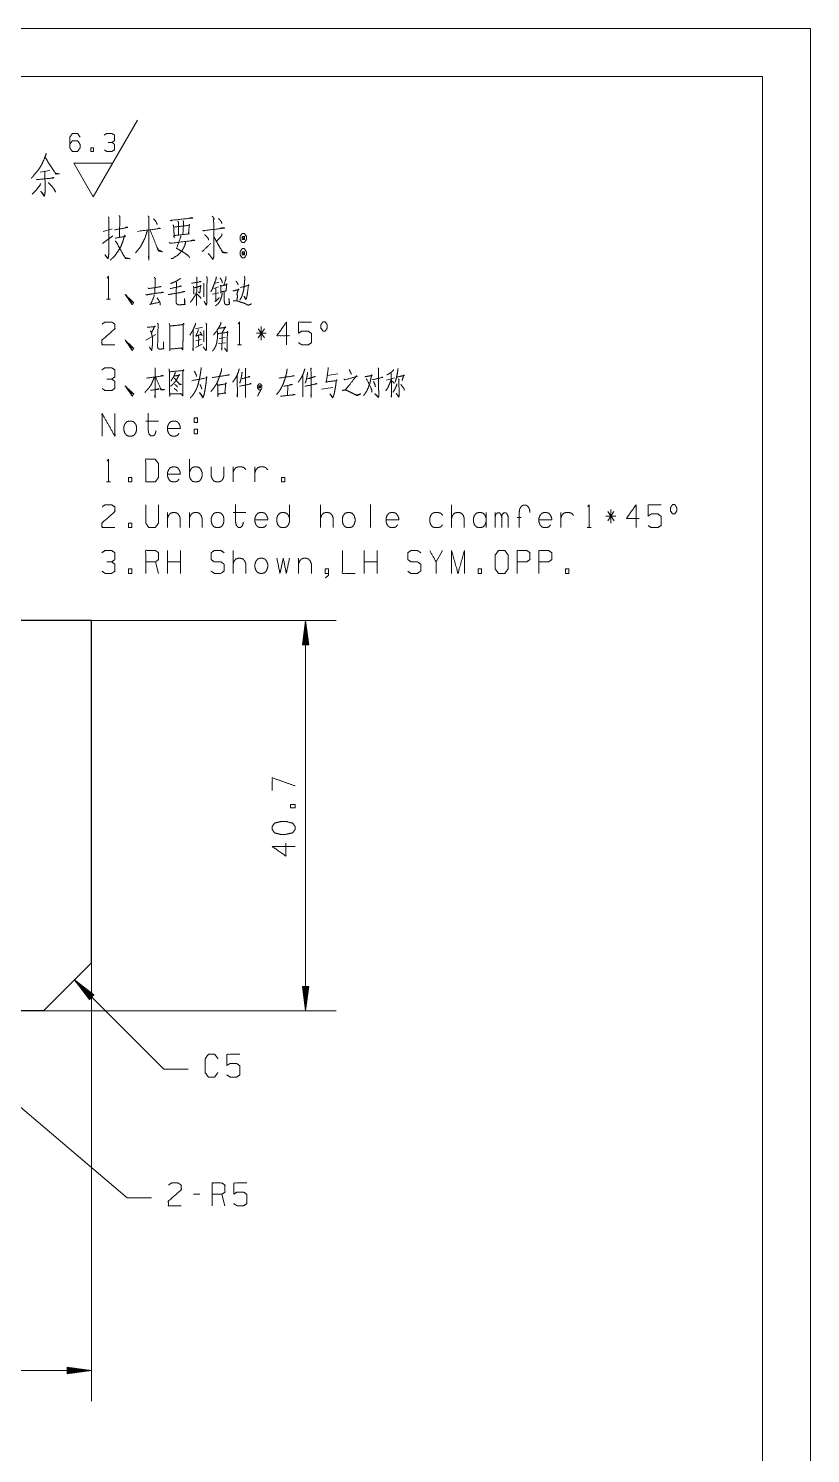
# Model space of a CAD drawing. Header units: millimetres. Extents: x 0 to 420, y 0 to 297.
# Drawn here: x 338.5 to 420, y 148.5 to 297 of the extents above; entities that cross this region are included whole.
import ezdxf

# ---------------------------------------------------------------- set-up
doc = ezdxf.new("R2010")
doc.units = ezdxf.units.MM
doc.layers.add('1', color=7, linetype='Continuous', true_color=0xffffff)

msp = doc.modelspace()

# ---------------------------------------------------------------- linework, layer by layer
at = {"layer": '1', "color": 132, "linetype": 'Continuous', "lineweight": 18}
for p, q in [((420, 297), (0, 297)), ((420, 0), (420, 297)), ((415, 292), (25, 292)), ((415, 5), (415, 292))]:
    msp.add_line(p, q, dxfattribs=at)
at = {"layer": '1', "color": 43, "linetype": 'Continuous', "lineweight": 18}
for p, q in [((345.26, 279.45), (349.88, 287.45)), ((343.25, 282.95), (347.28, 282.95)), ((345.26, 279.45), (343.25, 282.95))]:
    msp.add_line(p, q, dxfattribs=at)
at = {"layer": '1', "color": 95, "linetype": 'Continuous', "lineweight": 18}
for p, q in [((340.75, 282.21), (339.72, 282.03)), ((346.24, 274.59), (347.3, 275.41)), ((346.29, 275.86), (347.24, 276.12)), ((357.91, 270.42), (358.34, 270.55)), ((346.63, 268.8), (347.06, 268.8)), ((358.35, 269.47), (357.7, 269.3)), ((357.84, 269.92), (358.32, 270.07)), ((355.9, 265.69), (356.66, 265.86)), ((362.76, 264.51), (362.76, 265.94)), ((350.73, 264.51), (351.79, 265.11)), ((355.95, 264.44), (356.52, 264.59)), ((356.78, 265.54), (356.78, 264.34)), ((359.01, 264.79), (358.37, 264.69)), ((363.28, 265.24), (362.27, 265.24)), ((362.45, 265.71), (363.12, 264.76)), ((363.1, 265.71), (362.45, 264.76)), ((355.92, 263.76), (356.61, 264.11)), ((358.3, 264.16), (359.04, 264.26)), ((360.29, 264.04), (360.72, 264.04)), ((370.74, 261.02), (369.65, 260.85)), ((375.82, 260.37), (376.64, 260.6)), ((365.54, 259.77), (365.52, 258.75)), ((369.03, 259.4), (370.21, 259.6)), ((350.73, 256.09), (352.05, 256.09)), ((355.78, 255.24), (356.11, 255.24)), ((355.78, 255.24), (355.78, 254.76)), ((355.28, 250.37), (355.28, 252.12)), ((359.83, 249.75), (359.83, 251.32)), ((362.11, 249.75), (362.11, 251.32)), ((346.63, 249.75), (347.06, 249.75)), ((353, 246.56), (353, 244.99)), ((355.28, 246.56), (355.28, 244.99)), ((359.83, 246.56), (361.16, 246.56)), ((368.94, 244.99), (368.94, 247.36)), ((374.16, 247.39), (374.16, 244.99)), ((382.6, 244.99), (382.6, 247.36)), ((386.2, 244.99), (386.2, 246.56)), ((387.15, 244.99), (387.15, 246.56)), ((393.98, 244.99), (393.98, 246.56)), ((398.87, 246.66), (399.54, 245.71)), ((399.52, 246.66), (398.87, 245.71)), ((399.19, 245.46), (399.19, 246.89)), ((389.85, 246.04), (389.43, 246.04)), ((399.7, 246.19), (398.69, 246.19)), ((396.72, 244.99), (397.14, 244.99)), ((353, 240.22), (353, 242.6)), ((354.35, 240.22), (354.35, 242.6)), ((359.83, 240.22), (359.83, 242.6)), ((373.49, 240.22), (373.49, 242.6)), ((374.84, 240.22), (374.84, 242.6)), ((381.67, 242.6), (380.99, 241.42)), ((352.07, 240.22), (351.74, 241.42)), ((354.35, 241.42), (353, 241.42)), ((366.66, 241.8), (366.66, 240.22)), ((374.84, 241.42), (373.49, 241.42)), ((356.38, 175.52), (355.71, 175.52)), ((358.99, 174.32), (358.66, 175.52))]:
    msp.add_line(p, q, dxfattribs=at)
at = {"layer": '1', "color": 30, "linetype": 'Continuous', "lineweight": 25}
for p, q in [((345.07, 235.3), (310.07, 235.3)), ((345.07, 199.63), (345.07, 235.3)), ((340.07, 194.63), (345.07, 199.63)), ((340.07, 194.63), (295.07, 194.63))]:
    msp.add_line(p, q, dxfattribs=at)
at = {"layer": '1', "color": 13, "linetype": 'Continuous', "lineweight": 18}
for p, q in [((345.07, 235.3), (370.56, 235.3)), ((367.38, 235.3), (367.05, 232.76)), ((367.31, 232.76), (367.31, 234.72)), ((367.36, 232.76), (367.36, 235.11)), ((367.72, 232.76), (367.38, 235.3)), ((367.38, 194.63), (367.38, 235.3)), ((367.41, 232.76), (367.41, 235.11)), ((367.46, 232.76), (367.46, 234.72)), ((367.1, 232.76), (367.1, 233.18)), ((367.16, 232.76), (367.16, 233.56)), ((367.21, 232.76), (367.21, 233.95)), ((367.26, 232.76), (367.26, 234.33)), ((367.51, 232.76), (367.51, 234.33)), ((367.56, 232.76), (367.56, 233.95)), ((367.61, 232.76), (367.61, 233.56)), ((367.66, 232.76), (367.66, 233.18)), ((367.05, 232.76), (367.05, 232.79)), ((367.05, 232.76), (367.05, 232.79)), ((367.05, 232.76), (367.72, 232.76)), ((367.71, 232.76), (367.71, 232.79)), ((367.71, 232.76), (367.71, 232.79)), ((302.83, 214.2), (348.79, 175.13)), ((345.07, 199.63), (345.07, 153.97)), ((345.33, 196.3), (343.3, 197.86)), ((343.3, 197.86), (344.86, 195.82)), ((352.62, 188.54), (343.3, 197.86)), ((345.08, 196.04), (343.42, 197.7)), ((345.11, 196.08), (343.45, 197.74)), ((345.04, 196.01), (343.65, 197.39)), ((345.15, 196.11), (343.76, 197.5)), ((345.01, 195.97), (343.89, 197.08)), ((345.18, 196.15), (344.07, 197.26)), ((344.97, 195.93), (344.13, 196.77)), ((344.93, 195.9), (344.36, 196.47)), ((345.22, 196.19), (344.38, 197.03)), ((344.9, 195.86), (344.6, 196.16)), ((345.26, 196.22), (344.69, 196.79)), ((344.86, 195.82), (345.33, 196.3)), ((345.29, 196.26), (345, 196.55)), ((345.33, 196.29), (345.31, 196.32)), ((345.33, 196.29), (345.31, 196.32)), ((367.05, 197.17), (367.05, 197.14)), ((367.05, 197.17), (367.05, 197.14)), ((367.05, 197.17), (367.38, 194.63)), ((367.72, 197.17), (367.05, 197.17)), ((367.1, 197.17), (367.1, 196.75)), ((367.16, 197.17), (367.16, 196.36)), ((367.21, 197.17), (367.21, 195.98)), ((367.26, 197.17), (367.26, 195.59)), ((367.31, 197.17), (367.31, 195.21)), ((367.36, 197.17), (367.36, 194.82)), ((367.38, 194.63), (367.72, 197.17)), ((367.41, 197.17), (367.41, 194.82)), ((367.46, 197.17), (367.46, 195.21)), ((367.51, 197.17), (367.51, 195.59)), ((367.56, 197.17), (367.56, 195.98)), ((367.61, 197.17), (367.61, 196.36)), ((367.66, 197.17), (367.66, 196.75)), ((367.71, 197.17), (367.71, 197.14)), ((367.71, 197.17), (367.71, 197.14)), ((340.07, 194.63), (370.56, 194.63)), ((344.86, 195.83), (344.84, 195.85)), ((344.86, 195.83), (344.84, 195.85)), ((352.62, 188.54), (355.16, 188.54)), ((348.79, 175.13), (351.33, 175.13)), ((342.53, 157.48), (342.56, 157.48)), ((342.53, 157.48), (342.56, 157.48)), ((342.53, 157.48), (342.53, 156.81)), ((345.07, 157.15), (342.53, 157.48)), ((342.53, 157.43), (342.95, 157.43)), ((345.07, 157.15), (245.07, 157.15)), ((342.53, 157.38), (343.33, 157.38)), ((342.53, 157.33), (343.72, 157.33)), ((342.53, 157.27), (344.11, 157.27)), ((342.53, 157.22), (344.49, 157.22)), ((342.53, 157.17), (344.88, 157.17)), ((342.53, 156.81), (345.07, 157.15)), ((342.53, 157.12), (344.88, 157.12)), ((342.53, 157.07), (344.49, 157.07)), ((342.53, 157.02), (344.11, 157.02)), ((342.53, 156.97), (343.72, 156.97)), ((342.53, 156.92), (343.33, 156.92)), ((342.53, 156.87), (342.95, 156.87)), ((342.53, 156.82), (342.56, 156.82)), ((342.53, 156.82), (342.56, 156.82))]:
    msp.add_line(p, q, dxfattribs=at)
at = {"layer": '1', "color": 43, "linetype": 'Continuous', "lineweight": 18}
for points, knots in [([(342.83, 284.93), (343.08, 285.31), (343.63, 285.31), (343.89, 284.93), (343.89, 284.56), (343.63, 284.19), (343.08, 284.19), (342.83, 284.56), (342.83, 285.68), (343.08, 286.06), (343.63, 286.06), (343.89, 285.68)], [0, 0, 0.076963, 0.169763, 0.248074, 0.312018, 0.39033, 0.48313, 0.560092, 0.751926, 0.828889, 0.921689, 1, 1]), ([(347.21, 285.13), (347.48, 285.31), (347.48, 285.88), (347.21, 286.06), (346.67, 286.06), (346.4, 285.88)], [0, 0, 0.153872, 0.429849, 0.583721, 0.846128, 1, 1]), ([(346.42, 284.36), (346.67, 284.19), (347.21, 284.19), (347.48, 284.36), (347.48, 284.93), (347.21, 285.13), (346.81, 285.13)], [0, 0, 0.12412, 0.343693, 0.472448, 0.703377, 0.836727, 1, 1]), ([(345.01, 284.19), (345.28, 284.19), (345.28, 284.56), (345.01, 284.56), (345.01, 284.19)], [0, 0, 0.207084, 0.5, 0.707084, 1, 1])]:
    msp.add_open_spline(points, degree=1, knots=knots, dxfattribs=at)
at = {"layer": '1', "color": 95, "linetype": 'Continuous', "lineweight": 18}
for points, knots in [([(340.36, 284.01), (340.33, 283.83), (340.09, 283.26), (339.85, 282.74), (339.56, 282.29), (339.22, 281.88), (338.95, 281.54), (338.79, 281.39)], [0, 0, 0.061112, 0.258303, 0.444408, 0.61746, 0.790939, 0.929446, 1, 1]), ([(340.28, 283.53), (341.34, 281.84), (341.76, 281.84), (341.34, 281.91), (341.1, 282.21)], [0, 0, 0.616788, 0.748065, 0.881378, 1, 1]), ([(339.77, 280.86), (339.72, 280.68), (339.32, 280.15), (338.9, 279.74)], [0, 0, 0.134833, 0.590567, 1, 1]), ([(339.3, 281.24), (341.18, 281.43), (341.1, 281.46), (340.83, 281.39)], [0, 0, 0.838832, 0.877817, 1, 1]), ([(340.22, 282.1), (340.25, 280.08), (340.22, 279.78), (340.17, 279.51), (339.8, 280.04), (340.17, 279.59)], [0, 0, 0.530094, 0.608923, 0.679019, 0.847313, 1, 1]), ([(340.59, 280.94), (340.99, 280.53), (341.2, 280.26), (341.34, 279.93), (341.15, 280.3)], [0, 0, 0.338741, 0.538268, 0.752632, 1, 1]), ([(346.85, 277.36), (346.9, 277.17), (346.87, 273.46), (346.85, 273.2), (346.79, 273.01), (346.48, 273.42), (346.79, 273.09)], [0, 0, 0.036415, 0.730247, 0.779557, 0.81597, 0.913322, 1, 1]), ([(347.46, 276.01), (348.86, 276.27), (348.73, 276.31), (348.6, 276.24)], [0, 0, 0.831307, 0.911411, 1, 1]), ([(347.96, 277.51), (348.07, 277.32), (348.04, 277.36), (347.99, 275.26)], [0, 0, 0.091198, 0.110644, 1, 1]), ([(350.98, 277.47), (351.08, 277.29), (351.06, 277.36), (351.06, 272.9), (351.03, 273.16), (351.06, 273.76)], [0, 0, 0.038316, 0.05247, 0.846241, 0.89317, 1, 1]), ([(351.53, 277.17), (351.75, 276.95), (351.85, 276.76), (351.93, 276.57)], [0, 0, 0.424578, 0.720345, 1, 1]), ([(353.31, 277.02), (353.38, 276.95), (353.46, 277.02), (355.61, 277.25), (355.51, 277.29), (355.24, 277.21)], [0, 0, 0.039524, 0.079048, 0.859721, 0.900386, 1, 1]), ([(353.6, 276.54), (353.65, 276.27), (353.7, 275.19), (353.65, 275.41), (355.29, 275.6), (355.19, 275.6), (355.27, 276.61), (355.29, 276.5), (353.68, 276.31)], [0, 0, 0.043847, 0.222119, 0.259969, 0.530854, 0.548217, 0.714509, 0.733432, 1, 1]), ([(354.07, 276.95), (354.15, 276.8), (354.15, 275.45)], [0, 0, 0.11172, 1, 1]), ([(354.63, 276.99), (354.68, 276.84), (354.6, 275.52)], [0, 0, 0.107933, 1, 1]), ([(356.67, 275.97), (356.75, 275.9), (356.83, 275.94), (358.95, 276.2), (358.79, 276.24), (358.47, 276.16)], [0, 0, 0.0387, 0.06983, 0.826421, 0.884281, 1, 1]), ([(357.67, 277.44), (357.89, 277.14), (357.81, 277.17), (357.81, 273.69), (357.81, 273.16), (357.73, 272.94), (357.25, 273.57)], [0, 0, 0.066764, 0.082744, 0.716512, 0.81192, 0.855288, 1, 1]), ([(358.31, 277.21), (358.58, 276.91), (358.66, 276.69)], [0, 0, 0.626515, 1, 1]), ([(347.54, 275.15), (348.6, 275.34), (348.54, 275.45), (348.46, 275.22), (348.36, 274.85), (348.23, 274.51), (348.12, 274.25), (347.85, 273.8), (347.51, 273.31), (347.32, 273.12), (347.19, 273.01), (347.03, 272.86)], [0, 0, 0.253335, 0.282591, 0.338729, 0.430406, 0.515703, 0.5823, 0.705162, 0.845606, 0.907671, 0.948565, 1, 1]), ([(347.54, 274.85), (347.62, 274.81), (348.6, 273.05), (349.1, 273.01), (348.62, 273.09), (348.46, 273.31)], [0, 0, 0.026103, 0.624864, 0.77481, 0.918203, 1, 1]), ([(350.9, 275.94), (350.66, 275.19), (350.63, 275.11), (350.45, 274.77), (350.21, 274.29), (349.68, 273.61)], [0, 0, 0.296669, 0.326658, 0.471845, 0.676437, 1, 1]), ([(349.89, 275.86), (352.25, 276.16), (352.14, 276.2), (351.93, 276.12)], [0, 0, 0.875765, 0.917177, 1, 1]), ([(351.19, 276.01), (352.04, 273.84), (352.49, 273.72), (352.06, 273.91), (351.91, 274.21)], [0, 0, 0.648054, 0.777, 0.905743, 1, 1]), ([(353.17, 274.7), (353.28, 274.62), (353.36, 274.62), (355.82, 274.92), (355.69, 274.96), (355.48, 274.89)], [0, 0, 0.042499, 0.068527, 0.881302, 0.926389, 1, 1]), ([(354.9, 274.77), (354.79, 274.36), (354.66, 274.1), (354.5, 273.84), (354.31, 273.61), (354.05, 273.35), (353.76, 273.2), (353.57, 273.05), (353.38, 273.01)], [0, 0, 0.174012, 0.294161, 0.419571, 0.538732, 0.69116, 0.825159, 0.922647, 1, 1]), ([(354.39, 275.41), (354.39, 275.3), (353.94, 274.1), (354.13, 273.99), (354.63, 273.69), (355.03, 273.42), (355.21, 273.27), (355.32, 273.12)], [0, 0, 0.036334, 0.450296, 0.520381, 0.709724, 0.863606, 0.940675, 1, 1]), ([(356.88, 275.52), (357.2, 275.19), (357.3, 274.96)], [0, 0, 0.650923, 1, 1]), ([(357.81, 275.34), (358.76, 273.65), (359.24, 273.61), (358.79, 273.69), (358.55, 273.95)], [0, 0, 0.600404, 0.748643, 0.89014, 1, 1]), ([(358.68, 275.6), (358.66, 275.41), (358.1, 274.85)], [0, 0, 0.19306, 1, 1]), ([(361.01, 275.64), (360.77, 275.64), (360.56, 275.34), (360.56, 275), (360.77, 274.7), (361.01, 274.7), (361.22, 275), (361.22, 275.34), (361.01, 275.64)], [0, 0, 0.091011, 0.231141, 0.359861, 0.499991, 0.591002, 0.731141, 0.859861, 1, 1]), ([(360.77, 275), (361.01, 275), (360.77, 275.34), (360.77, 275)], [0, 0, 0.241169, 0.658908, 1, 1]), ([(361.01, 275), (361.01, 275.34), (360.77, 275.34)], [0, 0, 0.585806, 1, 1]), ([(356.56, 273.8), (356.67, 273.8), (357.52, 274.62)], [0, 0, 0.082238, 1, 1]), ([(361.22, 273.72), (361.01, 274.06), (360.77, 274.06), (360.56, 273.72), (360.56, 273.42), (360.77, 273.09), (361.01, 273.09), (361.22, 273.42), (361.22, 273.72)], [0, 0, 0.1492, 0.238515, 0.387707, 0.5, 0.649192, 0.738507, 0.887707, 1, 1]), ([(361.01, 273.72), (360.77, 273.72), (361.01, 273.42), (361.01, 273.72)], [0, 0, 0.258816, 0.674596, 1, 1]), ([(360.77, 273.72), (360.77, 273.42), (361.01, 273.42)], [0, 0, 0.556988, 1, 1]), ([(346.71, 270.97), (346.85, 271.17), (346.85, 268.8)], [0, 0, 0.093493, 1, 1]), ([(351.63, 271.07), (351.75, 270.92), (351.72, 270.95), (351.68, 269.37)], [0, 0, 0.107239, 0.131115, 1, 1]), ([(354.35, 270.97), (354.31, 270.92), (354.21, 270.85), (353.92, 270.67), (353.64, 270.55), (353.31, 270.42)], [0, 0, 0.051391, 0.160431, 0.439624, 0.699195, 1, 1]), ([(353.91, 270.6), (353.94, 270.5), (353.89, 268.97), (353.89, 268.5), (353.92, 268.37), (353.99, 268.27), (354.12, 268.22), (354.22, 268.2), (354.83, 268.25), (354.77, 268.87), (354.79, 268.25), (354.68, 268.22)], [0, 0, 0.023228, 0.357398, 0.461423, 0.48987, 0.51669, 0.545916, 0.569775, 0.701841, 0.839205, 0.976132, 1, 1]), ([(355.49, 270.45), (356.5, 270.62), (356.41, 270.65), (356.34, 270.6)], [0, 0, 0.85142, 0.927903, 1, 1]), ([(356.02, 271.1), (356.08, 271.02), (356.06, 271.05), (356.02, 268.15), (356.01, 268.27), (356.02, 268.47)], [0, 0, 0.027426, 0.036573, 0.902374, 0.940059, 1, 1]), ([(356.78, 270.45), (356.8, 270.35), (356.78, 269.05), (356.77, 269.2), (356.78, 269.47)], [0, 0, 0.055544, 0.766657, 0.849274, 1, 1]), ([(357.07, 271.15), (357.14, 271), (357.12, 271.02), (357.1, 268.37), (357.07, 268.22), (357.05, 268.17), (356.82, 268.55), (357.05, 268.22)], [0, 0, 0.042614, 0.050476, 0.73147, 0.771074, 0.7847, 0.897718, 1, 1]), ([(358.09, 271.12), (358.07, 270.95), (357.81, 270.22), (357.63, 269.77), (357.52, 269.57)], [0, 0, 0.106102, 0.571782, 0.863437, 1, 1]), ([(358.49, 271), (358.67, 270.7), (358.69, 270.62), (358.69, 270.5)], [0, 0, 0.632771, 0.772839, 1, 1]), ([(358.51, 270.27), (358.55, 270.15), (358.57, 269.42), (358.57, 269.55), (359.17, 269.67), (359.1, 269.65), (359.18, 270.42), (359.2, 270.32), (358.55, 270.15)], [0, 0, 0.040248, 0.26495, 0.303679, 0.493859, 0.517092, 0.758777, 0.790241, 1, 1]), ([(359.08, 271.15), (359.1, 270.97), (358.88, 270.25)], [0, 0, 0.188884, 1, 1]), ([(360.12, 270.67), (360.21, 270.6), (360.29, 270.45), (360.35, 270.3)], [0, 0, 0.258086, 0.645744, 1, 1]), ([(361, 271.15), (361.07, 270.97), (361.05, 270.92), (361.02, 270.47), (360.98, 270.2), (360.97, 269.97), (360.93, 269.72), (360.86, 269.47), (360.81, 269.27), (360.74, 269.07), (360.65, 268.9), (360.54, 268.7)], [0, 0, 0.074031, 0.094824, 0.271853, 0.38058, 0.469099, 0.568113, 0.669997, 0.751142, 0.834341, 0.91122, 1, 1]), ([(360.59, 270), (361.5, 270.25), (361.44, 270.32), (361.41, 270.12), (361.42, 270.15), (361.32, 269.35), (361.27, 269.07), (361.23, 268.87), (361.19, 268.8), (361.16, 268.75), (360.98, 269.1), (361.18, 268.8)], [0, 0, 0.271543, 0.298211, 0.357168, 0.366054, 0.60031, 0.681605, 0.740556, 0.764632, 0.782407, 0.896225, 1, 1]), ([(348.72, 269.07), (349.32, 268.45), (349.18, 268.45), (348.58, 269.3), (349.32, 268.22), (349.48, 268.45), (348.58, 269.3)], [0, 0, 0.178024, 0.207055, 0.420793, 0.68903, 0.745609, 1, 1]), ([(350.75, 269.3), (350.82, 269.22), (350.85, 269.25), (351.72, 269.4), (352.58, 269.5), (352.51, 269.52), (352.3, 269.45)], [0, 0, 0.046908, 0.066611, 0.466683, 0.863487, 0.897615, 1, 1]), ([(350.99, 269.97), (351.05, 269.9), (350.99, 269.95), (351.06, 269.9), (352.35, 270.1), (352.25, 270.1), (352, 270.05)], [0, 0, 0.047942, 0.085982, 0.131187, 0.812834, 0.868194, 1, 1]), ([(351.59, 269.25), (351.61, 269.1), (351.24, 268.25), (351.15, 268.25), (352.16, 268.47)], [0, 0, 0.068671, 0.490412, 0.530603, 1, 1]), ([(351.91, 268.95), (352.16, 268.55), (352.23, 268.42), (352.25, 268.3), (352.25, 268.17)], [0, 0, 0.54362, 0.709595, 0.85553, 1, 1]), ([(353.06, 269.27), (354.15, 269.45), (354.17, 269.45), (354.81, 269.6), (354.72, 269.6), (354.6, 269.55)], [0, 0, 0.554043, 0.562878, 0.88926, 0.933389, 1, 1]), ([(353.29, 269.92), (353.38, 269.92), (354.44, 270.15), (354.37, 270.17), (354.22, 270.1)], [0, 0, 0.062766, 0.832998, 0.886269, 1, 1]), ([(356.04, 269.5), (355.88, 269.17), (355.72, 268.95), (355.58, 268.72), (355.37, 268.47)], [0, 0, 0.293947, 0.517795, 0.733665, 1, 1]), ([(355.71, 270.15), (355.74, 269.95), (355.76, 269.32), (355.72, 269.45), (355.74, 269.57)], [0, 0, 0.187284, 0.763817, 0.883594, 1, 1]), ([(355.74, 269.97), (356.52, 270.17), (356.45, 270.22), (356.43, 270.05), (356.41, 269.77), (356.39, 269.6), (356.38, 269.52), (356.34, 269.42), (356.22, 269.57), (356.36, 269.45)], [0, 0, 0.385451, 0.427017, 0.511447, 0.643728, 0.728158, 0.765155, 0.816061, 0.909396, 1, 1]), ([(356.08, 269.32), (356.41, 269), (356.48, 268.87)], [0, 0, 0.764948, 1, 1]), ([(358.02, 269.92), (358.02, 268.6), (357.96, 268.52), (358.41, 268.95)], [0, 0, 0.652734, 0.69798, 1, 1]), ([(358.71, 269.45), (358.71, 269.37), (358.58, 268.9), (358.53, 268.72), (358.46, 268.6), (358.39, 268.45), (358.25, 268.3), (358, 268.1)], [0, 0, 0.047391, 0.357576, 0.473131, 0.563878, 0.668671, 0.798954, 1, 1]), ([(358.88, 269.52), (358.92, 269.45), (358.92, 268.55), (358.94, 268.42), (358.97, 268.3), (359.04, 268.25), (359.13, 268.22), (359.31, 268.22), (359.43, 268.25), (359.47, 268.3), (359.4, 268.87), (359.45, 268.27)], [0, 0, 0.027977, 0.331682, 0.37428, 0.418121, 0.447348, 0.478332, 0.537985, 0.58057, 0.601236, 0.796738, 1, 1]), ([(359.8, 269.65), (359.82, 269.65), (360.45, 269.8), (360.4, 269.87), (360.24, 269.35), (360.24, 269.3), (360.29, 269.12), (360.29, 269.02), (360.21, 268.62)], [0, 0, 0.008593, 0.32682, 0.37154, 0.638572, 0.662911, 0.75192, 0.800599, 1, 1]), ([(359.83, 268.62), (360.06, 268.62), (360.28, 268.6), (360.45, 268.55), (360.66, 268.47), (360.91, 268.4), (361.14, 268.3), (361.34, 268.2), (361.44, 268.15), (361.74, 268.3), (361.71, 268.27), (361.44, 268.17), (361.28, 268.22)], [0, 0, 0.090955, 0.175486, 0.248207, 0.337251, 0.439612, 0.538808, 0.625351, 0.671758, 0.804692, 0.821827, 0.933991, 1, 1]), ([(346.18, 266.19), (346.49, 266.41), (347.18, 266.41), (347.52, 266.19), (347.52, 265.71), (346.16, 264.51), (346.18, 264.04), (347.52, 264.04)], [0, 0, 0.069694, 0.192978, 0.265273, 0.350228, 0.674739, 0.759753, 1, 1]), ([(350.87, 265.86), (351.74, 265.94), (351.68, 265.99), (351.33, 265.29), (351.22, 265.49)], [0, 0, 0.445178, 0.482485, 0.884077, 1, 1]), ([(351.95, 266.29), (352.04, 266.16), (352.02, 266.19), (351.97, 264.01), (351.97, 263.84), (351.98, 263.71), (352.02, 263.66), (352.07, 263.61), (352.18, 263.59), (352.5, 263.61), (352.57, 263.61), (352.6, 263.64), (352.57, 264.34), (352.57, 263.61)], [0, 0, 0.032138, 0.038563, 0.495376, 0.53212, 0.558626, 0.571483, 0.586782, 0.609666, 0.676667, 0.691519, 0.700608, 0.847774, 1, 1]), ([(353.18, 266.26), (353.23, 266.04), (353.25, 263.99), (353.25, 263.41), (353.22, 263.59), (354.49, 263.71), (354.44, 263.74), (354.58, 263.51), (354.6, 263.86), (354.61, 264.31), (354.63, 264.89), (354.65, 266.29), (354.72, 266.21), (354.56, 266.14), (353.92, 266.06), (353.89, 266.06), (353.25, 265.99)], [0, 0, 0.025658, 0.253201, 0.31702, 0.336836, 0.47876, 0.485264, 0.514759, 0.553655, 0.60364, 0.667492, 0.822893, 0.834334, 0.85385, 0.924965, 0.928889, 1, 1]), ([(355.92, 266.31), (355.9, 266.16), (355.79, 265.89), (355.67, 265.61), (355.51, 265.34), (355.33, 265.04)], [0, 0, 0.106862, 0.315429, 0.528797, 0.7536, 1, 1]), ([(357.01, 266.29), (357.1, 266.14), (357.07, 266.19), (357.05, 263.76), (357.05, 263.51), (357.01, 263.44), (356.73, 263.81)], [0, 0, 0.050272, 0.067954, 0.768241, 0.840431, 0.864371, 1, 1]), ([(358.57, 266.39), (358.53, 266.16), (358.34, 265.81), (358.3, 265.79), (358.12, 265.46), (357.93, 265.24), (357.79, 265.06)], [0, 0, 0.145649, 0.401693, 0.429375, 0.665953, 0.856114, 1, 1]), ([(358.34, 265.79), (358.39, 265.76), (359.08, 265.86), (359.02, 265.91), (358.69, 265.26), (358.67, 263.49), (358.64, 263.64), (358.67, 264.01)], [0, 0, 0.01517, 0.195362, 0.21422, 0.403489, 0.862694, 0.902557, 1, 1]), ([(360.36, 266.21), (360.51, 266.41), (360.51, 264.04)], [0, 0, 0.093489, 1, 1]), ([(365.73, 264.99), (364.39, 264.99), (365.39, 266.41), (365.39, 264.04)], [0, 0, 0.245868, 0.565295, 1, 1]), ([(366.65, 264.26), (366.98, 264.04), (367.67, 264.04), (368.01, 264.26), (368.01, 265.21), (367.67, 265.46), (366.98, 265.46), (366.65, 265.24), (366.65, 266.41), (368.01, 266.41)], [0, 0, 0.062226, 0.168341, 0.230572, 0.376815, 0.441269, 0.547383, 0.609609, 0.790489, 1, 1]), ([(369.21, 265.46), (369.43, 265.46), (369.65, 265.79), (369.65, 266.11), (369.43, 266.44), (369.21, 266.44), (368.98, 266.11), (368.98, 265.79), (369.21, 265.46)], [0, 0, 0.08568, 0.230398, 0.351588, 0.4963, 0.58198, 0.730392, 0.851582, 1, 1]), ([(348.72, 264.31), (349.32, 263.69), (349.18, 263.69), (348.58, 264.54), (349.32, 263.46), (349.48, 263.69), (348.58, 264.54)], [0, 0, 0.178024, 0.207055, 0.420793, 0.68903, 0.745609, 1, 1]), ([(351.33, 265.29), (351.36, 265.11), (351.42, 264.86), (351.42, 264.64), (351.44, 264.41), (351.42, 264.16), (351.42, 263.96), (351.38, 263.61), (351.36, 263.49), (351.35, 263.44), (351.1, 263.81), (351.35, 263.49)], [0, 0, 0.065536, 0.159353, 0.241946, 0.324793, 0.416789, 0.490208, 0.61934, 0.665679, 0.685149, 0.850064, 1, 1]), ([(355.67, 265.61), (355.67, 263.41), (355.65, 263.59), (355.67, 263.89)], [0, 0, 0.821993, 0.887711, 1, 1]), ([(356.24, 265.64), (355.97, 264.96), (355.94, 264.94), (356.54, 265.14)], [0, 0, 0.517324, 0.548204, 1, 1]), ([(356.22, 264.96), (356.25, 264.79), (356.24, 263.94)], [0, 0, 0.173549, 1, 1]), ([(356.39, 265.39), (356.57, 265.09), (356.61, 264.96)], [0, 0, 0.728304, 1, 1]), ([(358.21, 265.41), (358.23, 265.19), (358.19, 264.64), (358.12, 264.21), (358.03, 263.91), (357.91, 263.69), (357.79, 263.49), (357.68, 263.39)], [0, 0, 0.104579, 0.359956, 0.559586, 0.704509, 0.823491, 0.932461, 1, 1]), ([(358.25, 265.21), (359.31, 265.34), (359.24, 265.44), (359.22, 263.66), (359.22, 263.46), (359.2, 263.34), (358.94, 263.69), (359.18, 263.39)], [0, 0, 0.259214, 0.288942, 0.719827, 0.768377, 0.79902, 0.905601, 1, 1]), ([(347.18, 260.47), (347.52, 260.7), (347.52, 261.42), (347.18, 261.65), (346.49, 261.65), (346.16, 261.42)], [0, 0, 0.153872, 0.429851, 0.583723, 0.846122, 1, 1]), ([(351.7, 261.65), (351.72, 259.6), (351.72, 258.5), (351.68, 258.65), (351.72, 258.97)], [0, 0, 0.564586, 0.867525, 0.909967, 1, 1]), ([(353.16, 261.55), (353.2, 261.22), (353.23, 258.65), (353.22, 258.92), (354.47, 258.92), (354.38, 258.95), (354.21, 258.92)], [0, 0, 0.069513, 0.617088, 0.675682, 0.942515, 0.962047, 1, 1]), ([(353.22, 261.22), (354.7, 261.37), (354.65, 261.45), (354.61, 261.22), (354.6, 258.97), (354.58, 258.72), (354.45, 258.92)], [0, 0, 0.328131, 0.348329, 0.398411, 0.89318, 0.948288, 1, 1]), ([(356.5, 261.67), (356.5, 261.52), (356.43, 261.05), (356.38, 260.75), (356.29, 260.35), (356.2, 259.97), (356.11, 259.67), (356.01, 259.42), (355.86, 259.15), (355.72, 258.92), (355.58, 258.72), (355.42, 258.55), (355.35, 258.5)], [0, 0, 0.043385, 0.1823, 0.270421, 0.388916, 0.50036, 0.590823, 0.669378, 0.758828, 0.835694, 0.90654, 0.974953, 1, 1]), ([(358.64, 261.57), (358.62, 261.32), (358.46, 260.85), (358.3, 260.42), (358.11, 259.97), (357.88, 259.62), (357.7, 259.37), (357.52, 259.17)], [0, 0, 0.093265, 0.279666, 0.448534, 0.630947, 0.786745, 0.900676, 1, 1]), ([(360.47, 261.52), (360.38, 261.2), (360.26, 260.9), (360.12, 260.62), (359.98, 260.4), (359.8, 260.15)], [0, 0, 0.218353, 0.428738, 0.629223, 0.801504, 1, 1]), ([(361.11, 261.62), (361.16, 261.52), (361.12, 261.57), (361.14, 258.57), (361.12, 258.8), (361.14, 259.17)], [0, 0, 0.029977, 0.046195, 0.840789, 0.900566, 1, 1]), ([(365.47, 261.52), (365.43, 261.25), (365.34, 260.8), (365.2, 260.37), (365.01, 259.85), (364.76, 259.37), (364.56, 259.1), (364.37, 258.85)], [0, 0, 0.094542, 0.250916, 0.403645, 0.594539, 0.777172, 0.892012, 1, 1]), ([(367.3, 261.52), (367.21, 261.2), (367.09, 260.9), (366.95, 260.62), (366.8, 260.4), (366.63, 260.15)], [0, 0, 0.21836, 0.428736, 0.629221, 0.801503, 1, 1]), ([(367.94, 261.62), (367.99, 261.52), (367.95, 261.57), (367.97, 258.57), (367.95, 258.8), (367.97, 259.17)], [0, 0, 0.029977, 0.046195, 0.840789, 0.900566, 1, 1]), ([(369.75, 261.67), (369.74, 261.5), (369.56, 260.2), (369.52, 260.12), (369.51, 260.17), (370.6, 260.3), (370.65, 260.35), (370.6, 260.4), (370.53, 259.82), (370.44, 259.27), (370.35, 258.87), (370.28, 258.65), (370.21, 258.5), (369.91, 258.95), (370.23, 258.52)], [0, 0, 0.02985, 0.252509, 0.266579, 0.275579, 0.462764, 0.475135, 0.487506, 0.585829, 0.680371, 0.749894, 0.78992, 0.818064, 0.909898, 1, 1]), ([(371.94, 261.45), (372.06, 261.17), (372.14, 261.05), (372.15, 260.95)], [0, 0, 0.551552, 0.814251, 1, 1]), ([(374.96, 261.65), (375, 261.37), (375, 259.47), (375.01, 258.85), (375, 258.6), (374.98, 258.55), (374.59, 258.95), (374.98, 258.6)], [0, 0, 0.066217, 0.519977, 0.6693, 0.729157, 0.741821, 0.875053, 1, 1]), ([(376.56, 261.47), (376.53, 261.37), (376.3, 261.17), (376.05, 261), (375.84, 260.9)], [0, 0, 0.111855, 0.433093, 0.7527, 1, 1]), ([(377.02, 261.57), (377.01, 261.45), (376.92, 260.92), (376.85, 260.57), (376.72, 260.15)], [0, 0, 0.086574, 0.45163, 0.69647, 1, 1]), ([(346.18, 259.5), (346.49, 259.27), (347.18, 259.27), (347.52, 259.5), (347.52, 260.22), (347.18, 260.47), (346.67, 260.47)], [0, 0, 0.124124, 0.343691, 0.472447, 0.703379, 0.836733, 1, 1]), ([(351.63, 260.65), (351.44, 260.2), (351.26, 259.82), (351.06, 259.55), (350.83, 259.27), (350.64, 259.07)], [0, 0, 0.260908, 0.481557, 0.660811, 0.851546, 1, 1]), ([(350.82, 260.57), (352.57, 260.8), (352.5, 260.85), (352.27, 260.77)], [0, 0, 0.843097, 0.884493, 1, 1]), ([(351.79, 260.62), (352.32, 259.35), (352.71, 259.37), (352.34, 259.4), (352.23, 259.55)], [0, 0, 0.593605, 0.761111, 0.921027, 1, 1]), ([(353.71, 260.82), (353.78, 260.8), (354.28, 260.87), (354.22, 260.95), (353.99, 260.47), (353.82, 260.22), (353.66, 260.02), (353.5, 259.85), (353.32, 259.72)], [0, 0, 0.033932, 0.260452, 0.302021, 0.540806, 0.679362, 0.795007, 0.902033, 1, 1]), ([(353.8, 261.2), (353.8, 261.07), (353.64, 260.7), (353.45, 260.4), (353.36, 260.27)], [0, 0, 0.119851, 0.51044, 0.853195, 1, 1]), ([(353.68, 260.55), (353.73, 260.55), (354.28, 259.9), (354.47, 259.9), (354.28, 259.95), (354.19, 260)], [0, 0, 0.037861, 0.64516, 0.784052, 0.927463, 1, 1]), ([(353.76, 259.92), (353.96, 259.75), (354.05, 259.62)], [0, 0, 0.63082, 1, 1]), ([(356.34, 259.07), (356.66, 258.57), (356.7, 258.52), (356.84, 258.97), (356.92, 259.4), (357, 259.9), (357.05, 260.4), (357.08, 260.7), (357.1, 260.6), (355.53, 260.3)], [0, 0, 0.129611, 0.143003, 0.246161, 0.341098, 0.451536, 0.561499, 0.627561, 0.64977, 1, 1]), ([(356.02, 260.75), (356.01, 260.87), (355.79, 261.3)], [0, 0, 0.209959, 1, 1]), ([(356.38, 259.9), (356.48, 259.72), (356.55, 259.52), (356.57, 259.42)], [0, 0, 0.39481, 0.804076, 1, 1]), ([(357.65, 260.62), (359.45, 260.9), (359.33, 260.92), (359.17, 260.85)], [0, 0, 0.857887, 0.917268, 1, 1]), ([(358.18, 260.02), (358.23, 259.8), (358.25, 259.17), (358.26, 258.62), (358.26, 258.9), (359.08, 259.02), (358.97, 259.02), (359.08, 260.12), (359.11, 259.97), (358.21, 259.82)], [0, 0, 0.048326, 0.179036, 0.294076, 0.351566, 0.523536, 0.545712, 0.77674, 0.808958, 1, 1]), ([(360.26, 260.82), (360.28, 259.32), (360.28, 258.6), (360.26, 258.75), (360.28, 259.02)], [0, 0, 0.565712, 0.83912, 0.89608, 1, 1]), ([(360.49, 259.72), (361.74, 259.97), (361.65, 260), (361.5, 259.92)], [0, 0, 0.826993, 0.886358, 1, 1]), ([(360.77, 261.2), (360.72, 260.8), (360.65, 260.45), (360.58, 260.2), (360.52, 260.05)], [0, 0, 0.342095, 0.644841, 0.865103, 1, 1]), ([(360.77, 260.5), (361.58, 260.72), (361.5, 260.72), (361.35, 260.65)], [0, 0, 0.772512, 0.853411, 1, 1]), ([(362.68, 259.35), (362.53, 259.35), (362.38, 259.55), (362.38, 259.77), (362.53, 259.97), (362.68, 259.97), (362.84, 259.77), (362.84, 259.55), (362.38, 258.7)], [0, 0, 0.057357, 0.160985, 0.252235, 0.355869, 0.413226, 0.51687, 0.608121, 1, 1]), ([(364.6, 260.57), (366.21, 260.8), (366.12, 260.82), (365.94, 260.75)], [0, 0, 0.851231, 0.899374, 1, 1]), ([(365.13, 259.72), (366.01, 259.9), (365.92, 259.92), (365.8, 259.87)], [0, 0, 0.799944, 0.881502, 1, 1]), ([(367.09, 260.82), (367.11, 259.32), (367.11, 258.6), (367.09, 258.75), (367.11, 259.02)], [0, 0, 0.565712, 0.83912, 0.89608, 1, 1]), ([(367.32, 259.72), (368.57, 259.97), (368.48, 260), (368.32, 259.92)], [0, 0, 0.826973, 0.886337, 1, 1]), ([(367.6, 261.2), (367.55, 260.8), (367.48, 260.45), (367.41, 260.2), (367.35, 260.05)], [0, 0, 0.342096, 0.644851, 0.865114, 1, 1]), ([(367.6, 260.5), (368.41, 260.72), (368.32, 260.72), (368.18, 260.65)], [0, 0, 0.772508, 0.853446, 1, 1]), ([(371.38, 260.47), (371.5, 260.37), (371.53, 260.4), (372.75, 260.75), (372.7, 260.82), (371.92, 259.8), (371.91, 259.8), (371.5, 259.32), (371.34, 259.32), (371.18, 259.27), (371.34, 259.3), (371.48, 259.32), (371.59, 259.32), (371.92, 259.17), (371.96, 259.15), (372.31, 258.97), (372.65, 258.8), (372.74, 258.75), (373.13, 258.92), (372.74, 258.8), (372.58, 258.85)], [0, 0, 0.02441, 0.03106, 0.225767, 0.239863, 0.437309, 0.440018, 0.535966, 0.560372, 0.585962, 0.610674, 0.632707, 0.64898, 0.70542, 0.71207, 0.772597, 0.830714, 0.846292, 0.91173, 0.97441, 1, 1]), ([(373.55, 260.7), (374.32, 260.85), (374.27, 260.92), (374.22, 260.62), (374.15, 260.32), (374.08, 260), (373.93, 259.6), (373.78, 259.27), (373.76, 259.22), (373.62, 259), (373.44, 258.75)], [0, 0, 0.244427, 0.272774, 0.366786, 0.461909, 0.564551, 0.695476, 0.807143, 0.823507, 0.90552, 1, 1]), ([(373.72, 260.52), (374.2, 259.55), (374.29, 259.27), (374.31, 259.1)], [0, 0, 0.700222, 0.886547, 1, 1]), ([(374.36, 260.42), (374.41, 260.4), (375.44, 260.65), (375.37, 260.67), (375.3, 260.62)], [0, 0, 0.045973, 0.873311, 0.932107, 1, 1]), ([(374.48, 260.2), (374.64, 259.82), (374.66, 259.65)], [0, 0, 0.698433, 1, 1]), ([(376.32, 260.47), (376.21, 260.15), (376.09, 259.87), (375.98, 259.6), (375.88, 259.45), (375.75, 259.25)], [0, 0, 0.251917, 0.47413, 0.691319, 0.826692, 1, 1]), ([(376.32, 261.1), (376.33, 259.12), (376.35, 258.57), (376.32, 258.67), (376.33, 258.9)], [0, 0, 0.691281, 0.883884, 0.921007, 1, 1]), ([(376.33, 260.3), (376.56, 260.1), (376.62, 260)], [0, 0, 0.729077, 1, 1]), ([(376.9, 259.97), (376.88, 259.85), (376.69, 259.4), (376.49, 259.1)], [0, 0, 0.129618, 0.632933, 1, 1]), ([(377.06, 260.5), (377.15, 260.37), (377.11, 260.4), (377.13, 259.07), (377.13, 258.75), (377.11, 258.57), (376.83, 258.97), (377.11, 258.62)], [0, 0, 0.05168, 0.066297, 0.513632, 0.623347, 0.682723, 0.848096, 1, 1]), ([(376.88, 260.67), (377.68, 260.85), (377.61, 260.87), (377.45, 260.32)], [0, 0, 0.557069, 0.608358, 1, 1]), ([(377.31, 259.9), (377.63, 259.5), (377.68, 259.3)], [0, 0, 0.711854, 1, 1]), ([(348.72, 259.55), (349.32, 258.92), (349.18, 258.92), (348.58, 259.77), (349.32, 258.7), (349.48, 258.92), (348.58, 259.77)], [0, 0, 0.178024, 0.207055, 0.420793, 0.68903, 0.745609, 1, 1]), ([(351.24, 259.3), (352.12, 259.42), (352.05, 259.47), (351.89, 259.4)], [0, 0, 0.772763, 0.847732, 1, 1]), ([(353.69, 259.5), (353.92, 259.32), (354.03, 259.2)], [0, 0, 0.637949, 1, 1]), ([(356.39, 259.02), (356.71, 258.57), (356.7, 258.57)], [0, 0, 0.968962, 1, 1]), ([(362.68, 259.55), (362.68, 259.77), (362.53, 259.77)], [0, 0, 0.614035, 1, 1]), ([(362.53, 259.55), (362.68, 259.55), (362.53, 259.77), (362.53, 259.55)], [0, 0, 0.223714, 0.644092, 1, 1]), ([(364.78, 258.67), (366.28, 258.85), (366.19, 258.87), (366.03, 258.8)], [0, 0, 0.849616, 0.90121, 1, 1]), ([(351.81, 255.09), (351.72, 254.74), (351.52, 254.54), (351.28, 254.54), (351.06, 254.74), (350.99, 255.09), (350.99, 256.91)], [0, 0, 0.107408, 0.190397, 0.264027, 0.350759, 0.457003, 1, 1]), ([(346.18, 254.51), (346.18, 256.89), (347.52, 254.51), (347.52, 256.89)], [0, 0, 0.317574, 0.682426, 1, 1]), ([(348.56, 254.81), (348.75, 254.59), (349, 254.51), (349.23, 254.51), (349.48, 254.59), (349.67, 254.81), (349.78, 255.14), (349.78, 255.49), (349.67, 255.79), (349.48, 256.01), (349.23, 256.09), (349, 256.09), (348.75, 256.01), (348.56, 255.79), (348.45, 255.49), (348.45, 255.14), (348.56, 254.81)], [0, 0, 0.063224, 0.118203, 0.167056, 0.222027, 0.285251, 0.357937, 0.43235, 0.5, 0.563224, 0.618195, 0.667048, 0.722027, 0.785251, 0.852901, 0.927315, 1, 1]), ([(354.22, 254.81), (354.03, 254.59), (353.78, 254.51), (353.55, 254.51), (353.31, 254.59), (353.11, 254.81), (353, 255.14), (353, 255.49), (353.11, 255.79), (353.31, 256.01), (353.55, 256.09), (353.78, 256.09), (354.03, 256.01), (354.22, 255.79), (354.33, 255.49), (354.33, 255.31), (353, 255.31)], [0, 0, 0.053947, 0.100852, 0.142537, 0.189449, 0.243397, 0.305417, 0.368912, 0.426635, 0.480583, 0.527495, 0.56918, 0.616085, 0.670032, 0.727758, 0.759505, 1, 1]), ([(355.78, 255.94), (355.78, 256.41), (356.11, 256.41), (356.11, 255.94), (355.78, 255.94)], [0, 0, 0.292918, 0.5, 0.792918, 1, 1]), ([(356.11, 255.24), (356.11, 254.76), (355.78, 254.76)], [0, 0, 0.585825, 1, 1]), ([(346.71, 251.92), (346.85, 252.12), (346.85, 249.75)], [0, 0, 0.093493, 1, 1]), ([(350.73, 249.75), (351.72, 249.75), (352.07, 250.22), (352.07, 251.65), (351.72, 252.12), (350.73, 252.12), (350.73, 249.75)], [0, 0, 0.142139, 0.227162, 0.431792, 0.516813, 0.658952, 1, 1]), ([(354.22, 250.05), (354.03, 249.82), (353.78, 249.75), (353.55, 249.75), (353.31, 249.82), (353.11, 250.05), (353, 250.37), (353, 250.72), (353.11, 251.02), (353.31, 251.25), (353.55, 251.32), (353.78, 251.32), (354.03, 251.25), (354.22, 251.02), (354.33, 250.72), (354.33, 250.55), (353, 250.55)], [0, 0, 0.053947, 0.100852, 0.142537, 0.189449, 0.243397, 0.305417, 0.368912, 0.426635, 0.480583, 0.527495, 0.56918, 0.616085, 0.670032, 0.727758, 0.759505, 1, 1]), ([(355.28, 250.37), (355.39, 250.05), (355.58, 249.82), (355.83, 249.75), (356.06, 249.75), (356.31, 249.82), (356.5, 250.05), (356.61, 250.37), (356.61, 250.72), (356.5, 251.02), (356.31, 251.25), (356.06, 251.32), (355.83, 251.32), (355.58, 251.25), (355.39, 251.02), (355.28, 250.72)], [0, 0, 0.078529, 0.146836, 0.206226, 0.259007, 0.318406, 0.386713, 0.465242, 0.545638, 0.618727, 0.687034, 0.746433, 0.799214, 0.858604, 0.926911, 1, 1]), ([(357.56, 251.32), (357.56, 250.37), (357.66, 250.05), (357.86, 249.82), (358.11, 249.75), (358.34, 249.75), (358.58, 249.82), (358.78, 250.05), (358.88, 250.37), (358.88, 251.32)], [0, 0, 0.242013, 0.329103, 0.404857, 0.470732, 0.529268, 0.595143, 0.670897, 0.757987, 1, 1]), ([(359.83, 250.72), (359.94, 251.02), (360.13, 251.25), (360.38, 251.32), (360.72, 251.32), (360.97, 251.25), (361.16, 251.02)], [0, 0, 0.180185, 0.348582, 0.495019, 0.685189, 0.831603, 1, 1]), ([(362.11, 250.72), (362.22, 251.02), (362.41, 251.25), (362.66, 251.32), (362.99, 251.32), (363.24, 251.25), (363.44, 251.02)], [0, 0, 0.180191, 0.348587, 0.495, 0.685169, 0.831604, 1, 1]), ([(348.95, 249.75), (349.28, 249.75), (349.28, 250.22), (348.95, 250.22), (348.95, 249.75)], [0, 0, 0.207082, 0.5, 0.707082, 1, 1]), ([(364.88, 249.75), (365.22, 249.75), (365.22, 250.22), (364.88, 250.22), (364.88, 249.75)], [0, 0, 0.207082, 0.5, 0.707082, 1, 1]), ([(346.18, 247.14), (346.49, 247.36), (347.18, 247.36), (347.52, 247.14), (347.52, 246.66), (346.16, 245.46), (346.18, 244.99), (347.52, 244.99)], [0, 0, 0.069694, 0.192978, 0.265273, 0.350228, 0.674739, 0.759753, 1, 1]), ([(350.73, 247.36), (350.73, 245.46), (351.05, 244.99), (351.72, 244.99), (352.07, 245.46), (352.07, 247.36)], [0, 0, 0.33715, 0.438599, 0.557785, 0.66285, 1, 1]), ([(353, 245.96), (353.11, 246.26), (353.31, 246.49), (353.55, 246.56), (353.78, 246.56), (354.03, 246.49), (354.22, 246.26), (354.33, 245.96), (354.33, 244.99)], [0, 0, 0.107748, 0.208446, 0.296013, 0.373823, 0.461376, 0.562075, 0.669827, 1, 1]), ([(355.28, 245.96), (355.39, 246.26), (355.58, 246.49), (355.83, 246.56), (356.06, 246.56), (356.31, 246.49), (356.5, 246.26), (356.61, 245.96), (356.61, 244.99)], [0, 0, 0.107748, 0.208447, 0.296001, 0.373811, 0.461378, 0.562077, 0.669826, 1, 1]), ([(357.66, 245.29), (357.86, 245.06), (358.11, 244.99), (358.34, 244.99), (358.58, 245.06), (358.78, 245.29), (358.88, 245.61), (358.88, 245.96), (358.78, 246.26), (358.58, 246.49), (358.34, 246.56), (358.11, 246.56), (357.86, 246.49), (357.66, 246.26), (357.56, 245.96), (357.56, 245.61), (357.66, 245.29)], [0, 0, 0.063223, 0.118201, 0.167054, 0.222032, 0.285255, 0.357939, 0.432351, 0.5, 0.563223, 0.618201, 0.667054, 0.722032, 0.785255, 0.852904, 0.927316, 1, 1]), ([(360.91, 245.56), (360.82, 245.21), (360.63, 245.01), (360.38, 245.01), (360.17, 245.21), (360.1, 245.56), (360.1, 247.39)], [0, 0, 0.107411, 0.1904, 0.264018, 0.350759, 0.457003, 1, 1]), ([(363.33, 245.29), (363.14, 245.06), (362.89, 244.99), (362.66, 244.99), (362.41, 245.06), (362.22, 245.29), (362.11, 245.61), (362.11, 245.96), (362.22, 246.26), (362.41, 246.49), (362.66, 246.56), (362.89, 246.56), (363.14, 246.49), (363.33, 246.26), (363.44, 245.96), (363.44, 245.79), (362.11, 245.79)], [0, 0, 0.053947, 0.100859, 0.142544, 0.189449, 0.243396, 0.305418, 0.368913, 0.426639, 0.480586, 0.527491, 0.569176, 0.616088, 0.670035, 0.727759, 0.759506, 1, 1]), ([(365.71, 247.36), (365.71, 245.61), (365.61, 245.29), (365.41, 245.06), (365.16, 244.99), (364.93, 244.99), (364.69, 245.06), (364.49, 245.29), (364.39, 245.61), (364.39, 245.96), (364.49, 246.26), (364.69, 246.49), (364.93, 246.56), (365.16, 246.56), (365.41, 246.49), (365.61, 246.26), (365.71, 245.96)], [0, 0, 0.286725, 0.342739, 0.39146, 0.433822, 0.471469, 0.513837, 0.562558, 0.61857, 0.675915, 0.728047, 0.776768, 0.819136, 0.856783, 0.899144, 0.947866, 1, 1]), ([(368.94, 245.96), (369.05, 246.26), (369.24, 246.49), (369.49, 246.56), (369.72, 246.56), (369.97, 246.49), (370.16, 246.26), (370.27, 245.96), (370.27, 244.99)], [0, 0, 0.107747, 0.208444, 0.296011, 0.373819, 0.461386, 0.562083, 0.66983, 1, 1]), ([(371.32, 245.29), (371.52, 245.06), (371.76, 244.99), (371.99, 244.99), (372.24, 245.06), (372.44, 245.29), (372.54, 245.61), (372.54, 245.96), (372.44, 246.26), (372.24, 246.49), (371.99, 246.56), (371.76, 246.56), (371.52, 246.49), (371.32, 246.26), (371.22, 245.96), (371.22, 245.61), (371.32, 245.29)], [0, 0, 0.063224, 0.118203, 0.167056, 0.222027, 0.285251, 0.357937, 0.43235, 0.5, 0.563224, 0.618195, 0.667048, 0.722027, 0.785251, 0.852901, 0.927315, 1, 1]), ([(376.99, 245.29), (376.79, 245.06), (376.55, 244.99), (376.32, 244.99), (376.07, 245.06), (375.88, 245.29), (375.77, 245.61), (375.77, 245.96), (375.88, 246.26), (376.07, 246.49), (376.32, 246.56), (376.55, 246.56), (376.79, 246.49), (376.99, 246.26), (377.1, 245.96), (377.1, 245.79), (375.77, 245.79)], [0, 0, 0.053947, 0.100852, 0.142537, 0.189449, 0.243397, 0.305417, 0.368912, 0.426635, 0.480583, 0.527495, 0.56918, 0.616085, 0.670032, 0.727758, 0.759505, 1, 1]), ([(381.67, 245.29), (381.47, 245.06), (381.22, 244.99), (380.87, 244.99), (380.62, 245.06), (380.43, 245.29), (380.32, 245.61), (380.32, 245.96), (380.43, 246.26), (380.62, 246.49), (380.87, 246.56), (381.22, 246.56), (381.47, 246.49), (381.67, 246.26)], [0, 0, 0.075458, 0.141067, 0.230771, 0.29639, 0.371848, 0.458598, 0.547411, 0.628152, 0.70361, 0.769229, 0.858933, 0.924542, 1, 1]), ([(382.6, 245.96), (382.7, 246.26), (382.9, 246.49), (383.15, 246.56), (383.38, 246.56), (383.62, 246.49), (383.82, 246.26), (383.92, 245.96), (383.92, 244.99)], [0, 0, 0.107748, 0.208447, 0.296015, 0.373824, 0.461378, 0.562077, 0.669826, 1, 1]), ([(386.2, 245.96), (386.09, 246.26), (385.9, 246.49), (385.65, 246.56), (385.42, 246.56), (385.18, 246.49), (384.98, 246.26), (384.88, 245.96), (384.88, 245.61), (384.98, 245.29), (385.18, 245.06), (385.42, 244.99), (385.65, 244.99), (385.9, 245.06), (386.09, 245.29), (386.2, 245.61)], [0, 0, 0.073088, 0.141395, 0.200794, 0.253574, 0.312964, 0.381271, 0.454362, 0.534758, 0.613289, 0.681596, 0.740986, 0.793766, 0.853165, 0.921472, 1, 1]), ([(387.15, 246.09), (387.2, 246.36), (387.38, 246.54), (387.58, 246.54), (387.75, 246.36), (387.82, 246.09), (387.82, 244.99)], [0, 0, 0.118881, 0.224452, 0.306981, 0.412552, 0.533082, 1, 1]), ([(387.82, 246.09), (387.88, 246.36), (388.05, 246.54), (388.27, 246.54), (388.42, 246.36), (388.5, 246.09), (388.5, 244.99)], [0, 0, 0.118603, 0.223944, 0.313758, 0.413912, 0.534159, 1, 1]), ([(389.64, 244.99), (389.64, 246.56), (389.69, 246.91), (389.85, 247.19), (390.06, 247.34), (390.33, 247.34), (390.56, 247.19), (390.72, 246.91), (390.77, 246.56)], [0, 0, 0.423654, 0.518872, 0.604328, 0.674202, 0.745515, 0.819326, 0.904782, 1, 1]), ([(392.92, 245.29), (392.73, 245.06), (392.48, 244.99), (392.25, 244.99), (392.01, 245.06), (391.81, 245.29), (391.7, 245.61), (391.7, 245.96), (391.81, 246.26), (392.01, 246.49), (392.25, 246.56), (392.48, 246.56), (392.73, 246.49), (392.92, 246.26), (393.03, 245.96), (393.03, 245.79), (391.7, 245.79)], [0, 0, 0.053947, 0.100858, 0.142543, 0.189454, 0.243401, 0.30542, 0.368914, 0.426637, 0.480584, 0.527496, 0.56918, 0.616092, 0.670038, 0.727761, 0.759508, 1, 1]), ([(393.98, 245.96), (394.09, 246.26), (394.28, 246.49), (394.53, 246.56), (394.86, 246.56), (395.11, 246.49), (395.31, 246.26)], [0, 0, 0.180185, 0.348582, 0.495019, 0.685189, 0.831603, 1, 1]), ([(396.79, 247.16), (396.93, 247.36), (396.93, 244.99)], [0, 0, 0.093489, 1, 1]), ([(402.15, 245.94), (400.81, 245.94), (401.82, 247.36), (401.82, 244.99)], [0, 0, 0.245869, 0.565293, 1, 1]), ([(403.07, 245.21), (403.41, 244.99), (404.09, 244.99), (404.43, 245.21), (404.43, 246.16), (404.09, 246.41), (403.41, 246.41), (403.07, 246.19), (403.07, 247.36), (404.43, 247.36)], [0, 0, 0.062227, 0.168343, 0.23057, 0.376816, 0.441266, 0.547382, 0.609609, 0.790491, 1, 1]), ([(405.63, 246.41), (405.86, 246.41), (406.07, 246.74), (406.07, 247.06), (405.86, 247.39), (405.63, 247.39), (405.4, 247.06), (405.4, 246.74), (405.63, 246.41)], [0, 0, 0.085681, 0.230394, 0.351585, 0.496291, 0.581973, 0.730387, 0.851579, 1, 1]), ([(348.95, 244.99), (349.28, 244.99), (349.28, 245.46), (348.95, 245.46), (348.95, 244.99)], [0, 0, 0.207082, 0.5, 0.707082, 1, 1]), ([(347.18, 241.42), (347.52, 241.65), (347.52, 242.37), (347.18, 242.6), (346.49, 242.6), (346.16, 242.37)], [0, 0, 0.153872, 0.429851, 0.583723, 0.846122, 1, 1]), ([(350.73, 240.22), (350.73, 242.6), (351.74, 242.6), (352.07, 242.37), (352.07, 241.65), (351.74, 241.42), (350.73, 241.42)], [0, 0, 0.400952, 0.571037, 0.639278, 0.761674, 0.829915, 1, 1]), ([(357.54, 240.45), (357.88, 240.22), (358.57, 240.22), (358.9, 240.47), (358.9, 241.17), (358.57, 241.42), (357.89, 241.42), (357.54, 241.65), (357.54, 242.37), (357.89, 242.6), (358.57, 242.6), (358.9, 242.37)], [0, 0, 0.068035, 0.184055, 0.25452, 0.372335, 0.4428, 0.555842, 0.62637, 0.748395, 0.818923, 0.931965, 1, 1]), ([(371.22, 242.6), (371.22, 240.22), (372.56, 240.22)], [0, 0, 0.638734, 1, 1]), ([(378.03, 240.45), (378.36, 240.22), (379.05, 240.22), (379.39, 240.47), (379.39, 241.17), (379.05, 241.42), (378.38, 241.42), (378.03, 241.65), (378.03, 242.37), (378.38, 242.6), (379.05, 242.6), (379.39, 242.37)], [0, 0, 0.068034, 0.184052, 0.254521, 0.372334, 0.442803, 0.555843, 0.626371, 0.748393, 0.818921, 0.931961, 1, 1]), ([(380.99, 240.22), (380.99, 241.42), (380.32, 242.6)], [0, 0, 0.469959, 1, 1]), ([(382.6, 240.22), (382.6, 242.6), (383.27, 240.22), (383.94, 242.6), (383.94, 240.22)], [0, 0, 0.245192, 0.499999, 0.754808, 1, 1]), ([(387.49, 240.22), (388.16, 240.22), (388.5, 240.7), (388.5, 242.12), (388.16, 242.6), (387.49, 242.6), (387.13, 242.12), (387.13, 240.7), (387.49, 240.22)], [0, 0, 0.102686, 0.191621, 0.409479, 0.498411, 0.601097, 0.691619, 0.909476, 1, 1]), ([(389.43, 240.22), (389.43, 242.6), (390.44, 242.6), (390.77, 242.37), (390.77, 241.65), (390.42, 241.42), (389.43, 241.42)], [0, 0, 0.401148, 0.571308, 0.639589, 0.762044, 0.832821, 1, 1]), ([(391.7, 240.22), (391.7, 242.6), (392.71, 242.6), (393.05, 242.37), (393.05, 241.65), (392.69, 241.42), (391.7, 241.42)], [0, 0, 0.401147, 0.571315, 0.639589, 0.762044, 0.832821, 1, 1]), ([(346.18, 240.45), (346.49, 240.22), (347.18, 240.22), (347.52, 240.45), (347.52, 241.17), (347.18, 241.42), (346.67, 241.42)], [0, 0, 0.124124, 0.343691, 0.472447, 0.703379, 0.836733, 1, 1]), ([(348.95, 240.22), (349.28, 240.22), (349.28, 240.7), (348.95, 240.7), (348.95, 240.22)], [0, 0, 0.207082, 0.5, 0.707082, 1, 1]), ([(359.83, 241.2), (359.94, 241.5), (360.13, 241.72), (360.38, 241.8), (360.61, 241.8), (360.86, 241.72), (361.05, 241.5), (361.16, 241.2), (361.16, 240.22)], [0, 0, 0.107748, 0.208447, 0.296015, 0.373824, 0.461378, 0.562077, 0.669826, 1, 1]), ([(362.22, 240.52), (362.41, 240.3), (362.66, 240.22), (362.89, 240.22), (363.14, 240.3), (363.33, 240.52), (363.44, 240.85), (363.44, 241.2), (363.33, 241.5), (363.14, 241.72), (362.89, 241.8), (362.66, 241.8), (362.41, 241.72), (362.22, 241.5), (362.11, 241.2), (362.11, 240.85), (362.22, 240.52)], [0, 0, 0.063224, 0.118194, 0.167047, 0.222026, 0.28525, 0.357935, 0.432348, 0.499997, 0.563221, 0.6182, 0.667053, 0.722023, 0.785247, 0.852899, 0.927312, 1, 1]), ([(364.39, 241.8), (364.72, 240.22), (365.06, 241.8), (365.38, 240.22), (365.71, 241.8)], [0, 0, 0.250139, 0.500279, 0.74986, 1, 1]), ([(366.66, 241.2), (366.77, 241.5), (366.96, 241.72), (367.21, 241.8), (367.44, 241.8), (367.69, 241.72), (367.88, 241.5), (367.99, 241.2), (367.99, 240.22)], [0, 0, 0.107748, 0.208447, 0.296001, 0.373811, 0.461378, 0.562077, 0.669826, 1, 1]), ([(369.77, 240.22), (369.43, 240.22), (369.43, 240.7), (369.77, 240.7), (369.77, 240), (369.43, 239.75)], [0, 0, 0.148254, 0.357933, 0.506187, 0.815185, 1, 1]), ([(385.37, 240.22), (385.71, 240.22), (385.71, 240.7), (385.37, 240.7), (385.37, 240.22)], [0, 0, 0.207082, 0.5, 0.707082, 1, 1]), ([(394.48, 240.22), (394.81, 240.22), (394.81, 240.7), (394.48, 240.7), (394.48, 240.22)], [0, 0, 0.207082, 0.5, 0.707082, 1, 1]), ([(366.29, 218.07), (363.92, 218.92), (363.92, 217.58)], [0, 0, 0.652472, 1, 1]), ([(366.29, 215.79), (366.29, 216.13), (365.82, 216.13), (365.82, 215.79), (366.29, 215.79)], [0, 0, 0.207082, 0.5, 0.707082, 1, 1]), ([(366.29, 213.85), (366.04, 214.19), (365.34, 214.37), (364.87, 214.37), (364.14, 214.19), (363.92, 213.85), (363.92, 213.52), (364.14, 213.18), (364.87, 213), (365.34, 213.02), (366.04, 213.18), (366.29, 213.52), (366.29, 213.85)], [0, 0, 0.067526, 0.183969, 0.260583, 0.380941, 0.446142, 0.500305, 0.565506, 0.685865, 0.762532, 0.878311, 0.945837, 1, 1]), ([(365.34, 212.09), (365.34, 210.75), (363.92, 211.75), (366.29, 211.75)], [0, 0, 0.245867, 0.565296, 1, 1]), ([(358.25, 188.2), (357.91, 187.73), (357.26, 187.73), (356.92, 188.2), (356.92, 189.63), (357.26, 190.1), (357.93, 190.1), (358.26, 189.63)], [0, 0, 0.114568, 0.243366, 0.357939, 0.638584, 0.753157, 0.885432, 1, 1]), ([(359.18, 187.95), (359.52, 187.73), (360.2, 187.73), (360.54, 187.95), (360.54, 188.9), (360.2, 189.15), (359.52, 189.15), (359.18, 188.93), (359.18, 190.1), (360.54, 190.1)], [0, 0, 0.062231, 0.168346, 0.230572, 0.376815, 0.441263, 0.547378, 0.609609, 0.790489, 1, 1]), ([(357.65, 174.32), (357.65, 176.69), (358.66, 176.69), (358.99, 176.47), (358.99, 175.74), (358.66, 175.52), (357.65, 175.52)], [0, 0, 0.400947, 0.57103, 0.639277, 0.761671, 0.829917, 1, 1]), ([(359.91, 174.54), (360.24, 174.32), (360.93, 174.32), (361.27, 174.54), (361.27, 175.49), (360.93, 175.74), (360.24, 175.74), (359.91, 175.52), (359.91, 176.69), (361.27, 176.69)], [0, 0, 0.062227, 0.168343, 0.23057, 0.376819, 0.441266, 0.547382, 0.609609, 0.790492, 1, 1]), ([(353.1, 176.47), (353.41, 176.69), (354.1, 176.69), (354.44, 176.47), (354.44, 175.99), (353.08, 174.79), (353.1, 174.32), (354.44, 174.32)], [0, 0, 0.069694, 0.192979, 0.265274, 0.350226, 0.674738, 0.759752, 1, 1])]:
    msp.add_open_spline(points, degree=1, knots=knots, dxfattribs=at)

doc.saveas('drawing.dxf')
